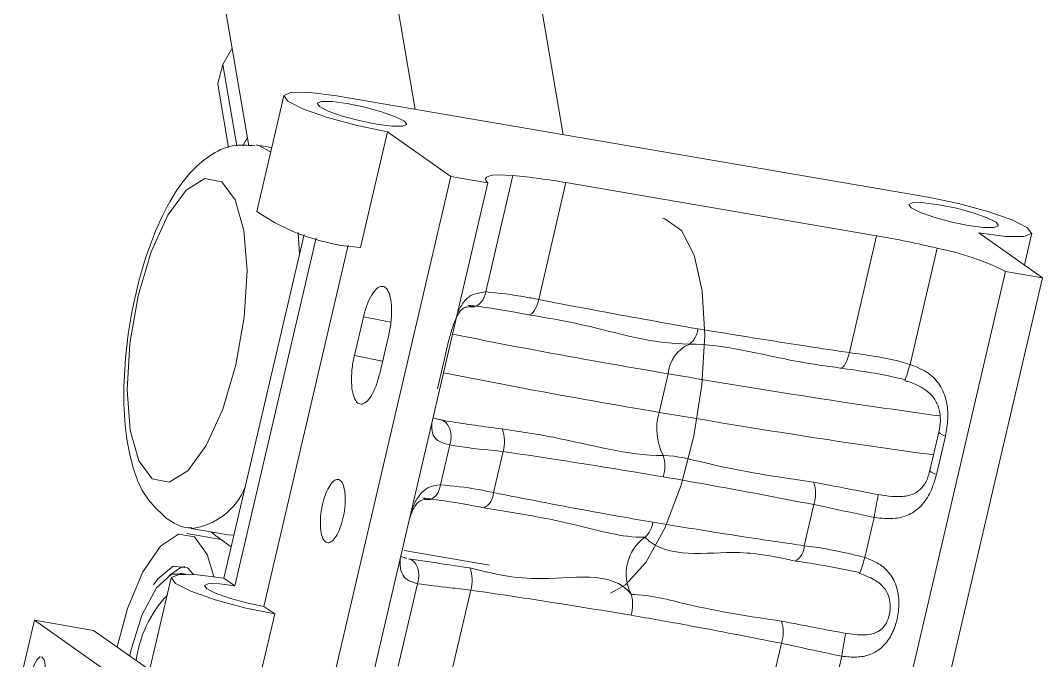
# Model space of a CAD drawing. Header units: millimetres. Extents: x 0 to 1189, y 0 to 841.
# Drawn here: x 461.11 to 466.21, y 435.96 to 439.15 of the extents above; entities that cross this region are included whole.
import ezdxf

# ---------------------------------------------------------------- set-up
doc = ezdxf.new("R2010")
doc.units = ezdxf.units.MM
doc.layers.get('0').update_dxf_attribs({"lineweight": 18})

msp = doc.modelspace()

# ---------------------------------------------------------------- linework, layer by layer
at = {"color": 7, "linetype": 'Continuous', "lineweight": 15}
for p, q in [((462.2521, 438.5285), (461.8132, 441.1083)), ((462.8387, 440.1372), (463.0815, 438.7097)), ((463.6345, 439.6666), (463.8188, 438.5836)), ((462.1693, 439.0151), (462.1234, 438.9336)), ((462.1002, 438.8164), (462.1507, 438.5196)), ((462.4265, 438.7785), (462.2917, 438.2014)), ((462.6893, 438.7769), (465.6382, 438.2723)), ((462.808, 438.0212), (462.9427, 438.5984)), ((463.2595, 438.3752), (462.9427, 438.5984)), ((462.2451, 438.5696), (462.2218, 438.5284)), ((462.366, 438.5197), (462.292, 438.5324)), ((462.0021, 432.9883), (463.2595, 438.3752)), ((462.1864, 432.9568), (463.4438, 438.3437)), ((463.4438, 438.3437), (463.2595, 438.3752)), ((463.4328, 437.8), (463.5682, 438.3802)), ((463.6969, 437.7617), (463.8329, 438.3447)), ((465.3815, 438.0797), (463.8329, 438.3447)), ((462.1279, 436.372), (462.5281, 438.0865)), ((465.8916, 438.0938), (466.2084, 437.8707)), ((466.1177, 437.9346), (466.1544, 438.0921)), ((462.1818, 436.334), (462.587, 438.0699)), ((462.7479, 438.0323), (462.3275, 436.2314)), ((465.2454, 437.4968), (465.3815, 438.0797)), ((465.5477, 437.4381), (465.6831, 438.0183)), ((464.7667, 432.5153), (466.0241, 437.9022)), ((466.2084, 437.8707), (466.0241, 437.9022)), ((464.951, 432.4837), (466.2084, 437.8707)), ((462.7781, 437.4822), (462.823, 437.6746)), ((462.9497, 437.5853), (462.9048, 437.393)), ((463.1918, 437.3163), (463.2367, 437.5087)), ((464.3418, 437.3911), (464.2969, 437.1987)), ((465.6921, 437.1007), (465.6472, 436.9083)), ((465.7244, 437.0809), (465.6795, 436.8885)), ((463.2082, 436.8376), (463.2546, 437.0364)), ((463.4721, 436.7989), (463.52, 437.0037)), ((465.0207, 436.5339), (465.0685, 436.7388)), ((465.3231, 436.4757), (465.3695, 436.6745)), ((461.9648, 436.6202), (462.1492, 436.5886)), ((462.1137, 436.5649), (461.9425, 436.5942)), ((462.0641, 436.6032), (462.0882, 436.5828)), ((462.1646, 436.529), (462.0882, 436.5828)), ((462.1782, 436.5871), (462.1492, 436.5886)), ((463.0266, 436.5095), (463.4511, 436.4369)), ((461.8651, 436.3736), (461.7304, 435.7965)), ((461.938, 436.392), (461.9087, 436.397)), ((462.1818, 436.334), (462.1279, 436.372)), ((462.9971, 435.9334), (463.093, 436.3442)), ((463.2611, 435.8946), (463.3585, 436.312)), ((462.3814, 436.1935), (462.3275, 436.2314)), ((461.1833, 436.1619), (461.1138, 435.8643)), ((461.9525, 435.6202), (461.1833, 436.1619)), ((461.1833, 436.1619), (461.4782, 436.1115)), ((462.2466, 435.6163), (462.3814, 436.1935)), ((461.7579, 435.9145), (461.4782, 436.1115)), ((464.8096, 435.6296), (464.9071, 436.0471)), ((465.112, 435.5715), (465.2079, 435.9824))]:
    msp.add_line(p, q, dxfattribs=at)
at = {"color": 8, "linetype": 'Continuous', "lineweight": 15}
for p, q in [((462.1234, 438.9336), (462.1923, 438.5283)), ((462.4987, 438.0955), (462.5046, 437.9855)), ((462.823, 437.6746), (462.9597, 437.6482)), ((462.7781, 437.4822), (462.9192, 437.4549))]:
    msp.add_line(p, q, dxfattribs=at)
at = {"color": 7, "linetype": 'Continuous', "lineweight": 15}
for points in [[(462.1234, 438.9336), (462.098, 438.8396), (462.1002, 438.8164)], [(462.6893, 438.7769), (462.5579, 438.7942), (462.4657, 438.7953), (462.4269, 438.78), (462.4474, 438.7507), (462.5239, 438.7117), (462.6449, 438.6691), (462.792, 438.6293), (462.9427, 438.5984)], [(462.604, 438.7239), (462.5923, 438.7408), (462.6146, 438.7495), (462.6676, 438.7489), (462.7431, 438.7389), (462.8298, 438.7211), (462.9143, 438.6982), (462.9839, 438.6737), (463.0279, 438.6513), (463.0397, 438.6345), (463.0174, 438.6257), (462.9644, 438.6263), (462.8888, 438.6363), (462.8022, 438.6541), (462.7176, 438.677), (462.648, 438.7015), (462.604, 438.7239)], [(461.7712, 436.8671), (461.8551, 436.8503), (461.9476, 436.9076), (462.0398, 437.0334), (462.1227, 437.2155), (462.188, 437.436), (462.2295, 437.6733), (462.2431, 437.9042), (462.2274, 438.1061), (462.1839, 438.2592), (462.117, 438.3485), (462.0332, 438.3654), (461.9406, 438.308), (461.8484, 438.1822), (461.7656, 438.0001), (461.7002, 437.7796), (461.6587, 437.5423), (461.6452, 437.3114), (461.6609, 437.1096), (461.7043, 436.9564), (461.7712, 436.8671)], [(463.5682, 438.3802), (463.5293, 438.3827), (463.4961, 438.3832), (463.4692, 438.3815), (463.4492, 438.3778), (463.4365, 438.372), (463.4313, 438.3643), (463.4338, 438.3548), (463.4438, 438.3437)], [(465.553, 438.2193), (465.5412, 438.2362), (465.5635, 438.245), (465.6165, 438.2443), (465.6921, 438.2343), (465.7787, 438.2166), (465.8633, 438.1937), (465.9329, 438.1692), (465.9769, 438.1468), (465.9886, 438.1299), (465.9663, 438.1211), (465.9133, 438.1217), (465.8378, 438.1317), (465.7511, 438.1495), (465.6666, 438.1724), (465.597, 438.1969), (465.553, 438.2193)], [(465.6382, 438.2723), (465.7889, 438.2414), (465.936, 438.2015), (466.057, 438.1589), (466.1335, 438.12), (466.154, 438.0906), (466.1152, 438.0753), (466.023, 438.0764), (465.8916, 438.0938)], [(464.3161, 438.1658), (464.3262, 438.1636), (464.4081, 438.1059), (464.4714, 437.9831), (464.5112, 437.8045), (464.5247, 437.5832), (464.5108, 437.3357), (464.4706, 437.0803), (464.4071, 436.8359), (464.3249, 436.6208), (464.2302, 436.4507), (464.1299, 436.3384), (464.0552, 436.2972)], [(463.4328, 437.8), (463.4277, 437.7803), (463.4201, 437.7626), (463.4102, 437.7479), (463.3984, 437.7366), (463.3854, 437.7294), (463.3717, 437.7266), (463.3578, 437.7282), (463.3445, 437.7343)], [(463.6969, 437.7617), (463.6923, 437.7457), (463.6869, 437.7308), (463.6809, 437.7175), (463.6745, 437.7061), (463.6677, 437.697), (463.6609, 437.6904), (463.6542, 437.6866), (463.6479, 437.6856)], [(465.2454, 437.4968), (465.2414, 437.4806), (465.2366, 437.4657), (465.2312, 437.4522), (465.2252, 437.4408), (465.2189, 437.4316), (465.2124, 437.425), (465.206, 437.4211), (465.1998, 437.4201)], [(465.5477, 437.4381), (465.5417, 437.4186), (465.5361, 437.4006), (465.5312, 437.385), (465.5272, 437.3724), (465.5244, 437.3634), (465.5228, 437.3585), (465.5225, 437.3578), (465.5235, 437.3614)], [(463.2107, 437.161), (463.2242, 437.1558), (463.2362, 437.1465), (463.2463, 437.1334), (463.2538, 437.1171), (463.2586, 437.0984), (463.2603, 437.0781), (463.259, 437.0571), (463.2546, 437.0364)], [(463.1195, 436.7726), (463.1329, 436.7661), (463.1468, 436.7641), (463.1607, 436.7667), (463.1738, 436.7738), (463.1857, 436.785), (463.1956, 436.7999), (463.2032, 436.8177), (463.2082, 436.8376)], [(461.9816, 436.5776), (461.9011, 436.5918), (461.8122, 436.5315), (461.7247, 436.4032), (461.648, 436.2209), (461.5956, 436.0288)], [(462.0778, 436.3799), (462.0451, 436.4903), (461.9816, 436.5776)], [(463.0486, 436.469), (463.0624, 436.4641), (463.0747, 436.4549), (463.0849, 436.4419), (463.0926, 436.4256), (463.0974, 436.4068), (463.0991, 436.3864), (463.0976, 436.3652), (463.093, 436.3442)], [(461.9763, 436.3908), (461.9457, 436.4236), (461.8757, 436.4321), (461.7988, 436.3692), (461.7773, 436.3396)], [(461.9335, 436.4308), (461.9125, 436.4258), (461.8546, 436.3846)], [(461.9253, 436.3918), (461.8675, 436.3912), (461.7918, 436.3232), (461.721, 436.1913), (461.666, 436.0157), (461.659, 435.9841)], [(462.1279, 436.372), (461.9965, 436.3893), (461.9044, 436.3904), (461.8656, 436.3752), (461.886, 436.3458), (461.9626, 436.3068), (462.0836, 436.2642), (462.2307, 436.2244), (462.3814, 436.1935)], [(465.2968, 436.3955), (465.2969, 436.3959), (465.298, 436.3999)], [(462.3275, 436.2314), (462.2409, 436.2492), (462.1563, 436.2721), (462.0867, 436.2966), (462.0427, 436.319), (462.031, 436.3359), (462.0533, 436.3447), (462.1062, 436.344), (462.1818, 436.334)], [(461.1679, 435.855), (461.1687, 435.8781), (461.1742, 435.9123), (461.1839, 435.9436), (461.1965, 435.967), (461.21, 435.9791), (461.2223, 435.978), (461.2315, 435.9639), (461.2363, 435.939), (461.236, 435.9069), (461.2305, 435.8727), (461.2224, 435.8457)]]:
    msp.add_lwpolyline(points, dxfattribs=at)
at = {"color": 8, "linetype": 'Continuous', "lineweight": 15}
for points in [[(462.2885, 438.5329), (462.3024, 438.5302), (462.3609, 438.4978)], [(465.7244, 437.0809), (465.709, 437.0873), (465.6982, 437.0932), (465.6927, 437.0981), (465.6921, 437.1007)], [(465.6795, 436.8885), (465.6641, 436.8949), (465.6533, 436.9008), (465.6478, 436.9057), (465.6472, 436.9083)]]:
    msp.add_lwpolyline(points, dxfattribs=at)
at = {"color": 7, "linetype": 'Continuous', "lineweight": 15}
for centre, radius, start, end in [((463.2604, 435.0764), 3.3181, 80.0632, 84.6767), ((462.8791, 439.0546), 1.0359, 235.458, 266.0629), ((464.5152, 433.0556), 5.0982, 76.7567, 80.2166), ((465.4078, 436.6507), 1.395, 63.7824, 78.617), ((464.3844, 437.6249), 0.1064, 306.7123, 354.9292), ((464.5206, 437.3755), 0.1795, 113.8684, 175.0279), ((464.5774, 437.1177), 0.292, 163.8924, 207.3821), ((463.352, 437.0525), 0.1749, 343.7982, 21.2988), ((464.1324, 436.9305), 0.1931, 344.0838, 15.8807), ((464.9079, 436.7923), 0.1693, 341.5675, 20.1371), ((463.3784, 436.8049), 0.094, 299.0627, 356.3138), ((467.1425, 436.4175), 1.7916, 168.059, 171.7519), ((464.1526, 436.6633), 0.1141, 309.8225, 353.7275), ((464.3562, 436.3947), 0.2231, 125.8086, 207.9152), ((464.9296, 436.5353), 0.0911, 300.9124, 359.1241), ((463.1847, 436.3607), 0.1805, 344.3534, 20.2261), ((462.2731, 435.8842), 0.5874, 136.8238, 172.4114), ((463.9639, 436.2411), 0.2012, 344.5232, 14.1351), ((464.742, 436.1014), 0.1737, 341.7842, 18.8345), ((466.7663, 435.778), 1.5717, 168.3171, 172.5278)]:
    msp.add_arc(centre, radius, start, end, dxfattribs=at)
at = {"color": 8, "linetype": 'Continuous', "lineweight": 15}
for centre, radius, start, end in [((461.9252, 436.9497), 0.3323, 277.1049, 338.4484), ((462.5997, 437.324), 2.8524, 341.0031, 342.6988)]:
    msp.add_arc(centre, radius, start, end, dxfattribs=at)
at = {"color": 7, "linetype": 'Continuous', "lineweight": 15}
for points, knots in [([(462.2834, 438.5287), (462.2449, 438.5316), (462.163, 438.538), (462.0505, 438.4805), (461.9486, 438.3893), (461.8523, 438.2493), (461.7641, 438.0572), (461.6939, 437.8289), (461.6473, 437.5888), (461.6261, 437.3504), (461.6316, 437.1255), (461.6673, 436.933), (461.727, 436.7776), (461.8046, 436.7054), (461.8404, 436.6721)], [0, 0, 0, 0, 0.126292, 0.268645, 0.423827, 0.615196, 0.828554, 1.03391, 1.235023, 1.435769, 1.638693, 1.848322, 2.045819, 2.214855, 2.214855, 2.214855, 2.214855]), ([(462.823, 437.6746), (462.8287, 437.6957), (462.8402, 437.738), (462.8646, 437.7879), (462.8909, 437.8203), (462.9168, 437.8312), (462.9393, 437.8195), (462.9558, 437.7863), (462.9644, 437.7355), (462.9642, 437.6729), (462.9575, 437.6206), (462.9512, 437.5921), (462.9497, 437.5853)], [0, 0, 0, 0, 0.0482713, 0.0965381, 0.1448073, 0.1930818, 0.2413511, 0.2896213, 0.3378981, 0.3861694, 0.434441, 0.4495633, 0.4495633, 0.4495633, 0.4495633]), ([(463.4328, 437.8), (463.4978, 437.7934), (463.5809, 437.7851), (463.676, 437.7659), (463.6969, 437.7617)], [0, 0, 0, 0, 0.2084979, 0.2669845, 0.2669845, 0.2669845, 0.2669845]), ([(463.2377, 437.5105), (463.2422, 437.53), (463.2522, 437.5731), (463.2706, 437.6335), (463.2899, 437.6803), (463.3069, 437.7068), (463.3206, 437.7182), (463.3317, 437.7253), (463.3634, 437.7252), (463.3764, 437.7251)], [0, 0, 0, 0, 0.040568, 0.0895444, 0.1270546, 0.1583219, 0.1900962, 0.2451059, 0.2836158, 0.2836158, 0.2836158, 0.2836158]), ([(463.6479, 437.6856), (463.6243, 437.6902), (463.5189, 437.7107), (463.4207, 437.724), (463.3445, 437.7343)], [0, 0, 0, 0, 0.06885, 0.3073105, 0.3073105, 0.3073105, 0.3073105]), ([(463.6969, 437.7617), (463.7869, 437.7444), (464.0508, 437.6935), (464.3158, 437.6465), (464.4903, 437.6155)], [0, 0, 0, 0, 0.2751102, 0.8068366, 0.8068366, 0.8068366, 0.8068366]), ([(464.448, 437.5397), (464.448, 437.5397), (464.2577, 437.5397), (464.0095, 437.6238), (463.7397, 437.6699), (463.6479, 437.6856)], [0, 0, 0, 0, 0.0000084, 0.5369787, 0.8142281, 0.8142281, 0.8142281, 0.8142281]), ([(464.4903, 437.6155), (464.6719, 437.586), (464.9233, 437.545), (465.1754, 437.5072), (465.2454, 437.4968)], [0, 0, 0, 0, 0.5521416, 0.7643759, 0.7643759, 0.7643759, 0.7643759]), ([(465.1998, 437.4201), (465.1307, 437.4296), (464.8816, 437.464), (464.6244, 437.5397), (464.448, 437.5397), (464.448, 437.5397)], [0, 0, 0, 0, 0.2111933, 0.7617792, 0.7617916, 0.7617916, 0.7617916, 0.7617916]), ([(462.9048, 437.393), (462.899, 437.3718), (462.8875, 437.3295), (462.8632, 437.2796), (462.8369, 437.2472), (462.8109, 437.2363), (462.7885, 437.2481), (462.772, 437.2812), (462.7633, 437.332), (462.7635, 437.3946), (462.7703, 437.4469), (462.7766, 437.4754), (462.7781, 437.4822)], [0, 0, 0, 0, 0.0482711, 0.096547, 0.1448174, 0.1930891, 0.2413635, 0.2896358, 0.3379071, 0.3861796, 0.4344527, 0.4495838, 0.4495838, 0.4495838, 0.4495838]), ([(465.2454, 437.4968), (465.3313, 437.4854), (465.4322, 437.4721), (465.5327, 437.4426), (465.5477, 437.4381)], [0, 0, 0, 0, 0.2620295, 0.3082797, 0.3082797, 0.3082797, 0.3082797]), ([(465.5235, 437.3614), (465.5077, 437.3653), (465.3984, 437.3922), (465.2913, 437.4072), (465.1998, 437.4201)], [0, 0, 0, 0, 0.0475551, 0.3291692, 0.3291692, 0.3291692, 0.3291692]), ([(465.5477, 437.4381), (465.5796, 437.4255), (465.6375, 437.4027), (465.7008, 437.3367), (465.7323, 437.2562), (465.7397, 437.167), (465.7295, 437.1096), (465.7244, 437.0809)], [0, 0, 0, 0, 0.1008664, 0.1831816, 0.2718528, 0.3588788, 0.4456469, 0.4456469, 0.4456469, 0.4456469]), ([(465.5232, 437.3564), (465.5298, 437.3546), (465.5647, 437.3452), (465.6192, 437.319), (465.6695, 437.2731), (465.6942, 437.2191), (465.7021, 437.1589), (465.6949, 437.1201), (465.6913, 437.1007)], [0, 0, 0, 0, 0.0199213, 0.1051207, 0.1730536, 0.2320866, 0.2893873, 0.3468094, 0.3468094, 0.3468094, 0.3468094]), ([(463.2111, 437.1614), (463.2053, 437.1624), (463.186, 437.1654), (463.1766, 437.1687), (463.1701, 437.171)], [0, 0, 0, 0, 0.01268952, 0.04219517, 0.04219517, 0.04219517, 0.04219517]), ([(463.2107, 437.161), (463.2243, 437.1587), (463.3186, 437.1424), (463.4244, 437.1282), (463.515, 437.1161)], [0, 0, 0, 0, 0.0444382, 0.3075688, 0.3075688, 0.3075688, 0.3075688]), ([(463.515, 437.1161), (463.5998, 437.1036), (463.8682, 437.0642), (464.1417, 436.9834), (464.3181, 436.9834), (464.3181, 436.9834)], [0, 0, 0, 0, 0.2576656, 0.8146695, 0.814682, 0.814682, 0.814682, 0.814682]), ([(463.52, 437.0037), (463.4387, 437.0118), (463.3432, 437.0213), (463.2661, 437.0344), (463.2546, 437.0364)], [0, 0, 0, 0, 0.2273265, 0.2674525, 0.2674525, 0.2674525, 0.2674525]), ([(464.3181, 436.8776), (464.1366, 436.9075), (463.8709, 436.9512), (463.6044, 436.9911), (463.52, 437.0037)], [0, 0, 0, 0, 0.5521198, 0.8080663, 0.8080663, 0.8080663, 0.8080663]), ([(464.3181, 436.9834), (464.3181, 436.9834), (464.3863, 436.9834), (464.6417, 436.9133), (464.8888, 436.8768), (465.0669, 436.8506)], [0, 0, 0, 0, 0.0000124, 0.2125659, 0.7608929, 0.7608929, 0.7608929, 0.7608929]), ([(462.6349, 436.5526), (462.6322, 436.555), (462.624, 436.5623), (462.6138, 436.5868), (462.6079, 436.629), (462.6091, 436.6801), (462.6172, 436.7342), (462.6314, 436.7851), (462.65, 436.8272), (462.671, 436.8557), (462.6884, 436.8654), (462.7043, 436.8638), (462.7181, 436.8511), (462.7293, 436.8195), (462.734, 436.7752), (462.7315, 436.7231), (462.7222, 436.6692), (462.7071, 436.6194), (462.6879, 436.5795), (462.6668, 436.5541), (462.6484, 436.546), (462.6387, 436.5507), (462.6349, 436.5526)], [0, 0, 0, 0, 0.0191022, 0.0577224, 0.0963372, 0.1349611, 0.1735787, 0.2121963, 0.2508186, 0.2894399, 0.328057, 0.3471599, 0.3857813, 0.4244012, 0.4630218, 0.5016376, 0.5402586, 0.5788733, 0.6174949, 0.6561146, 0.6947317, 0.7194579, 0.7194579, 0.7194579, 0.7194579]), ([(465.0685, 436.7388), (464.8885, 436.7734), (464.6388, 436.8215), (464.3881, 436.8654), (464.3181, 436.8776)], [0, 0, 0, 0, 0.550208, 0.7631552, 0.7631552, 0.7631552, 0.7631552]), ([(465.6795, 436.8885), (465.6708, 436.8591), (465.6537, 436.8013), (465.6074, 436.7319), (465.5474, 436.6863), (465.4666, 436.6642), (465.4053, 436.6707), (465.3695, 436.6745)], [0, 0, 0, 0, 0.088619, 0.1739038, 0.2519938, 0.3244131, 0.4259187, 0.4259187, 0.4259187, 0.4259187]), ([(465.6455, 436.9094), (465.6426, 436.8963), (465.6352, 436.8624), (465.609, 436.8221), (465.5758, 436.7941), (465.5266, 436.7785), (465.4607, 436.7776), (465.4141, 436.7851), (465.3926, 436.7885)], [0, 0, 0, 0, 0.0355084, 0.0913465, 0.1436155, 0.1990188, 0.2655812, 0.3227775, 0.3227775, 0.3227775, 0.3227775]), ([(463.2082, 436.8376), (463.2692, 436.8318), (463.3522, 436.8239), (463.4471, 436.8041), (463.4721, 436.7989)], [0, 0, 0, 0, 0.196436, 0.2669911, 0.2669911, 0.2669911, 0.2669911]), ([(465.0669, 436.8506), (465.0902, 436.8462), (465.1942, 436.8267), (465.3043, 436.805), (465.3897, 436.7882)], [0, 0, 0, 0, 0.0736864, 0.3288391, 0.3288391, 0.3288391, 0.3288391]), ([(463.0527, 436.6681), (463.0577, 436.682), (463.0673, 436.7084), (463.0834, 436.7369), (463.0968, 436.7522), (463.108, 436.7585), (463.1246, 436.7654), (463.1508, 436.7635), (463.1559, 436.7631)], [0, 0, 0, 0, 0.0258935, 0.0492685, 0.0724325, 0.0985844, 0.1453696, 0.1568506, 0.1568506, 0.1568506, 0.1568506]), ([(463.424, 436.7228), (463.3955, 436.7284), (463.2904, 436.7492), (463.1916, 436.7627), (463.1195, 436.7726)], [0, 0, 0, 0, 0.0835763, 0.3086147, 0.3086147, 0.3086147, 0.3086147]), ([(463.4721, 436.7989), (463.6283, 436.7682), (463.8923, 436.7164), (464.1576, 436.6699), (464.266, 436.6509)], [0, 0, 0, 0, 0.477672, 0.8075777, 0.8075777, 0.8075777, 0.8075777]), ([(464.2257, 436.5757), (464.2257, 436.5757), (464.1075, 436.5757), (463.8562, 436.6532), (463.5846, 436.6969), (463.424, 436.7228)], [0, 0, 0, 0, 0.0000112, 0.3336673, 0.8158003, 0.8158003, 0.8158003, 0.8158003]), ([(465.3695, 436.6745), (465.2891, 436.692), (465.1861, 436.7143), (465.0897, 436.7344), (465.0685, 436.7388)], [0, 0, 0, 0, 0.2403231, 0.3077536, 0.3077536, 0.3077536, 0.3077536]), ([(461.8404, 436.6721), (461.8753, 436.6485), (461.9157, 436.6213), (461.9622, 436.6231), (461.9685, 436.6234)], [0, 0, 0, 0, 0.1209382, 0.139656, 0.139656, 0.139656, 0.139656]), ([(464.266, 436.6509), (464.4238, 436.6252), (464.6749, 436.5845), (464.927, 436.5476), (465.0207, 436.5339)], [0, 0, 0, 0, 0.4796828, 0.7637004, 0.7637004, 0.7637004, 0.7637004]), ([(464.9764, 436.4571), (464.8867, 436.4768), (464.6451, 436.5296), (464.34, 436.4614), (464.2257, 436.5757), (464.2257, 436.5757)], [0, 0, 0, 0, 0.2853012, 0.7682585, 0.7682753, 0.7682753, 0.7682753, 0.7682753]), ([(465.0207, 436.5339), (465.0567, 436.5291), (465.1556, 436.5161), (465.258, 436.4914), (465.3231, 436.4757)], [0, 0, 0, 0, 0.112355, 0.3081485, 0.3081485, 0.3081485, 0.3081485]), ([(463.0396, 436.4714), (463.0335, 436.4726), (463.0185, 436.4757), (463.0097, 436.4809), (463.0111, 436.4797), (463.0114, 436.4794)], [0, 0, 0, 0, 0.01061316, 0.02638276, 0.030948, 0.030948, 0.030948, 0.030948]), ([(463.0486, 436.469), (463.1102, 436.4597), (463.2083, 436.4448), (463.3145, 436.429), (463.3541, 436.4231)], [0, 0, 0, 0, 0.1936492, 0.3088535, 0.3088535, 0.3088535, 0.3088535]), ([(465.298, 436.3999), (465.2296, 436.414), (465.1205, 436.4366), (465.0155, 436.4516), (464.9764, 436.4571)], [0, 0, 0, 0, 0.2048625, 0.3267412, 0.3267412, 0.3267412, 0.3267412]), ([(465.3231, 436.4757), (465.3499, 436.4649), (465.3827, 436.4516), (465.4297, 436.4158), (465.4671, 436.3715), (465.4917, 436.2974), (465.494, 436.2176), (465.4789, 436.1406), (465.4485, 436.0721), (465.404, 436.0192), (465.3469, 435.9869), (465.2797, 435.9752), (465.2323, 435.9799), (465.2079, 435.9824)], [0, 0, 0, 0, 0.08371, 0.1025832, 0.1748435, 0.2529753, 0.3288167, 0.4054952, 0.4817931, 0.55399, 0.6211267, 0.6882705, 0.7598114, 0.7598114, 0.7598114, 0.7598114]), ([(463.3541, 436.4231), (463.4587, 436.3971), (463.7159, 436.3332), (464.0635, 436.4176), (464.159, 436.2903), (464.159, 436.2903)], [0, 0, 0, 0, 0.3363315, 0.8272728, 0.8272882, 0.8272882, 0.8272882, 0.8272882]), ([(465.2963, 436.3947), (465.3217, 436.3859), (465.3672, 436.37), (465.4168, 436.3308), (465.4419, 436.2876), (465.4511, 436.2396), (465.447, 436.1914), (465.4314, 436.1482), (465.4079, 436.1171), (465.3788, 436.0983), (465.3317, 436.0879), (465.2782, 436.0888), (465.2421, 436.0947), (465.2272, 436.0972)], [0, 0, 0, 0, 0.073906, 0.1326769, 0.180805, 0.2221872, 0.2677832, 0.3126055, 0.3550914, 0.4013418, 0.451072, 0.5106546, 0.552467, 0.552467, 0.552467, 0.552467]), ([(463.3585, 436.312), (463.3233, 436.3162), (463.2267, 436.3276), (463.1449, 436.3378), (463.093, 436.3442)], [0, 0, 0, 0, 0.0975103, 0.2674458, 0.2674458, 0.2674458, 0.2674458]), ([(464.1578, 436.1874), (464.0002, 436.2134), (463.7342, 436.2572), (463.4672, 436.2962), (463.3585, 436.312)], [0, 0, 0, 0, 0.4796618, 0.8090107, 0.8090107, 0.8090107, 0.8090107]), ([(464.159, 436.2903), (464.1591, 436.2903), (464.2502, 436.2903), (464.5055, 436.2182), (464.7521, 436.1808), (464.9065, 436.1575)], [0, 0, 0, 0, 0.0000124, 0.2840067, 0.7596701, 0.7596701, 0.7596701, 0.7596701]), ([(464.9071, 436.0471), (464.7509, 436.0777), (464.5017, 436.1266), (464.2513, 436.1709), (464.1578, 436.1874)], [0, 0, 0, 0, 0.4776499, 0.7622716, 0.7622716, 0.7622716, 0.7622716]), ([(464.9065, 436.1575), (464.9345, 436.1522), (465.038, 436.1325), (465.1474, 436.1115), (465.2271, 436.0962)], [0, 0, 0, 0, 0.0884238, 0.3264701, 0.3264701, 0.3264701, 0.3264701]), ([(465.2079, 435.9824), (465.1321, 435.9986), (465.0291, 436.0206), (464.9326, 436.0416), (464.9071, 436.0471)], [0, 0, 0, 0, 0.2264138, 0.3077456, 0.3077456, 0.3077456, 0.3077456])]:
    msp.add_open_spline(points, degree=3, knots=knots, dxfattribs=at)
at = {"color": 8, "linetype": 'Continuous', "lineweight": 15}
for points, knots in [([(463.2914, 437.6908), (463.3, 437.7092), (463.3181, 437.7483), (463.3628, 437.7909), (463.407, 437.7967), (463.4328, 437.8)], [0, 0, 0, 0, 0.0519352, 0.1099811, 0.191338, 0.191338, 0.191338, 0.191338]), ([(463.2675, 437.5887), (463.4061, 437.5615), (463.7707, 437.49), (464.1233, 437.4289), (464.3418, 437.3911)], [0, 0, 0, 0, 0.415269, 1.092305, 1.092305, 1.092305, 1.092305]), ([(463.2226, 437.3963), (463.3612, 437.3691), (463.7258, 437.2976), (464.0784, 437.2365), (464.2969, 437.1987)], [0, 0, 0, 0, 0.41527, 1.092305, 1.092305, 1.092305, 1.092305]), ([(464.3418, 437.3911), (464.6164, 437.3452), (465.0804, 437.2678), (465.5178, 437.2061), (465.6963, 437.181)], [0, 0, 0, 0, 0.811378, 1.370745, 1.370745, 1.370745, 1.370745]), ([(464.2969, 437.1987), (464.5715, 437.1529), (465.0404, 437.0746), (465.4824, 437.0123), (465.6655, 436.9865)], [0, 0, 0, 0, 0.811165, 1.385, 1.385, 1.385, 1.385]), ([(463.2546, 437.0364), (463.2322, 437.0425), (463.1916, 437.0536), (463.1643, 437.0903), (463.1639, 437.1272), (463.1638, 437.144)], [0, 0, 0, 0, 0.0636868, 0.1156587, 0.159137, 0.159137, 0.159137, 0.159137]), ([(463.0597, 436.6982), (463.0667, 436.7168), (463.0816, 436.7563), (463.1134, 436.8019), (463.1552, 436.8315), (463.1902, 436.8355), (463.2082, 436.8376)], [0, 0, 0, 0, 0.0495179, 0.1048485, 0.1601887, 0.2191459, 0.2191459, 0.2191459, 0.2191459]), ([(463.093, 436.3442), (463.0738, 436.3497), (463.0503, 436.3564), (463.0236, 436.378), (463.0075, 436.4082), (463.0041, 436.448), (463.008, 436.4755), (463.0085, 436.4791)], [0, 0, 0, 0, 0.0573739, 0.0703156, 0.1198369, 0.1733861, 0.1814434, 0.1814434, 0.1814434, 0.1814434])]:
    msp.add_open_spline(points, degree=3, knots=knots, dxfattribs=at)

doc.saveas('drawing.dxf')
